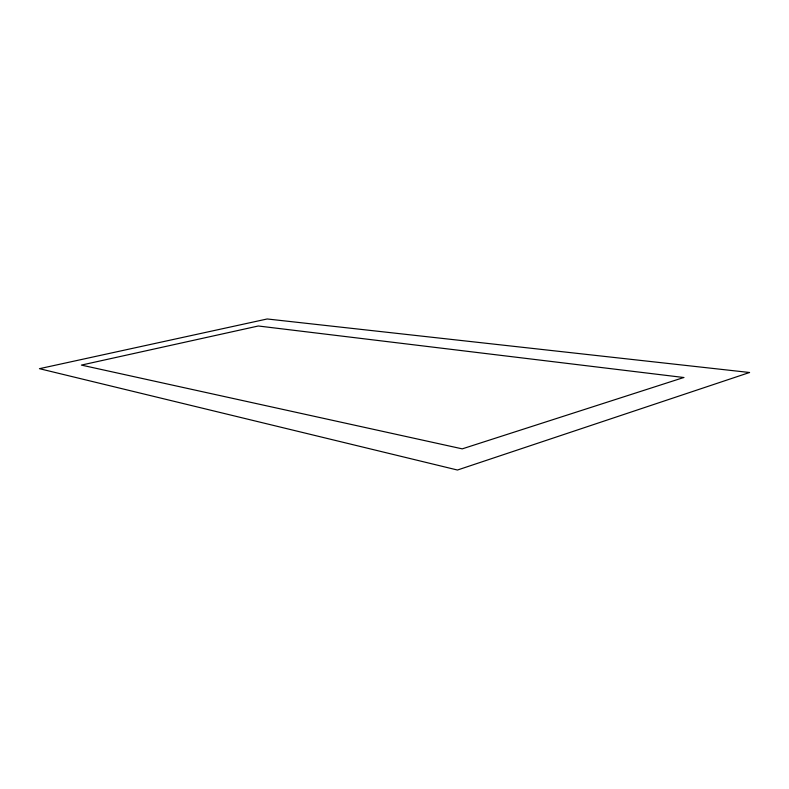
<?xml version="1.0" encoding="UTF-8"?>
<svg xmlns="http://www.w3.org/2000/svg" width="789" height="789" viewBox="0 0 789 789"><rect width="100%" height="100%" fill="white"/><g stroke="black" fill="none" stroke-linecap="round" stroke-linejoin="round"><path stroke-width="1.18" d="M749.55 372.497L457.462 470.027L39.45 368.68L267.185 318.973L749.55 372.497M683.777 377.507L462.246 448.862L81.385 365.09L258.319 325.995L683.777 377.507"/></g></svg>
